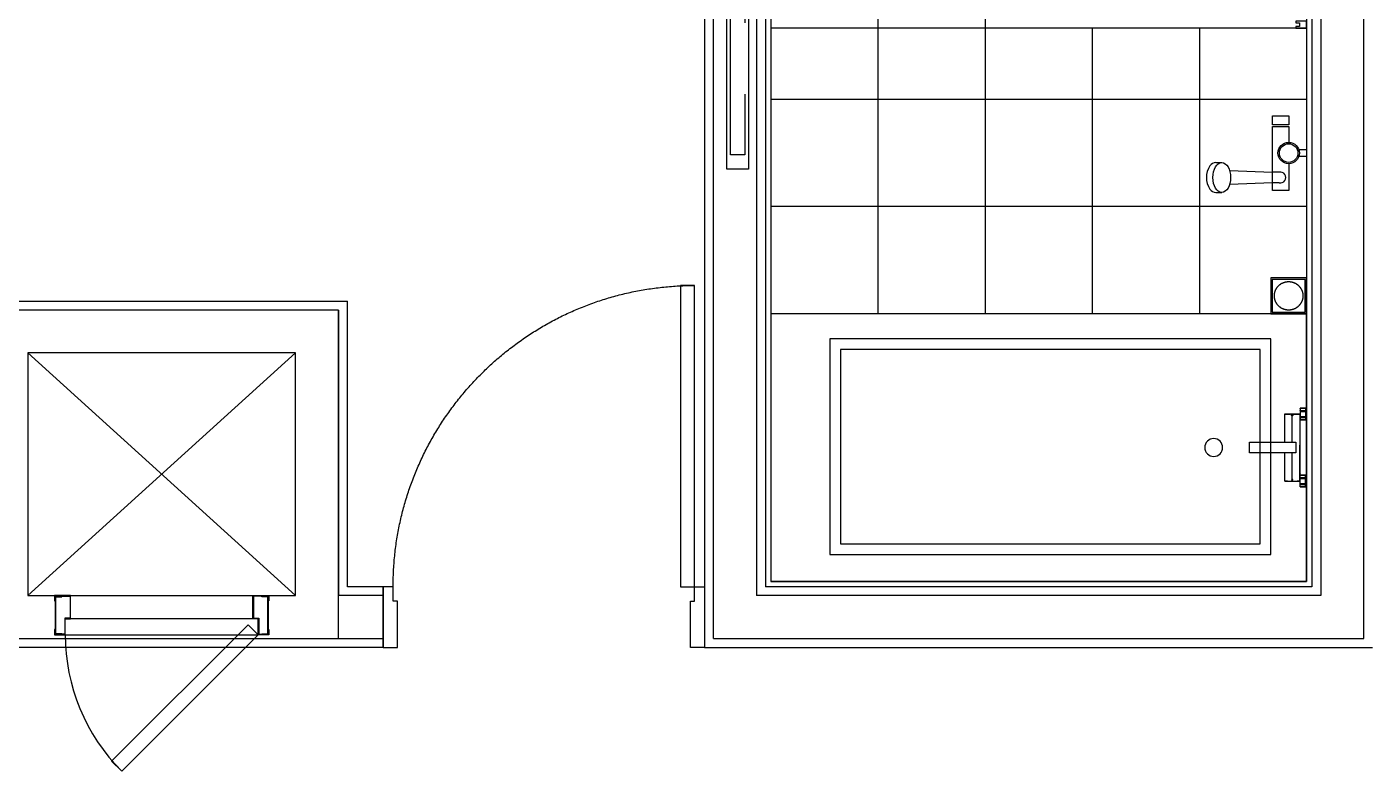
# Model space of a CAD drawing. Header units: millimetres. Extents: x 10000 to 302800, y 6800 to 229018.
# Drawn here: x 182746 to 186501, y 22166 to 24251 of the extents above; entities that cross this region are included whole.
import ezdxf

# ---------------------------------------------------------------- set-up
doc = ezdxf.new("R2010")
doc.units = ezdxf.units.MM
doc.header["$LTSCALE"] = 400
doc.header["$MEASUREMENT"] = 0
for name, pattern in [('X-ROOM TYPE-SR-3Bay$0$HID', [1.5, 1, -0.5]), ('X-ROOM TYPE-SR-3Bay$0$HIDDEN', [0.375, 0.25, -0.125]), ('X-ROOM TYPE-SR-3Bay$0$PHANTOM2', [1.25, 0.625, -0.125, 0.125, -0.125, 0.125, -0.125]), ('X-ROOM TYPE-SR-3Bay$0$X-ROOM TYPE-HOTEL-DS-1$0$DASHED', [3, 2, -1]), ('X-ROOM TYPE-SR-3Bay$0$X-ROOM TYPE-SR-2bay_1$0$PHANTOM2', [1.25, 0.625, -0.125, 0.125, -0.125, 0.125, -0.125])]:
    doc.linetypes.add(name, pattern=pattern)
doc.layers.get('0').update_dxf_attribs({"linetype": 'CONTINUOUS'})
for name, color, linetype in [('A-TXT1', 3, 'CONTINUOUS'), ('X-INT-HOTEL-9F~20F$0$A-DOOR', 4, 'CONTINUOUS'), ('X-ROOM TYPE-SR-3Bay$0$.WA_Door Swing', 252, 'CONTINUOUS'), ('X-ROOM TYPE-SR-3Bay$0$.WA_Floor-Fin', 252, 'CONTINUOUS'), ('X-ROOM TYPE-SR-3Bay$0$.WA_GLASSDOOR', 252, 'CONTINUOUS'), ('X-ROOM TYPE-SR-3Bay$0$.WA_Sani-Fix', 252, 'CONTINUOUS'), ('X-ROOM TYPE-SR-3Bay$0$.WA_SANIDRAIN', 252, 'CONTINUOUS'), ('X-ROOM TYPE-SR-3Bay$0$.WA_Wall-Fin', 252, 'CONTINUOUS'), ('X-ROOM TYPE-SR-3Bay$0$.WA_Wall-Finish', 252, 'CONTINUOUS'), ('X-ROOM TYPE-SR-3Bay$0$A-OPEN2', 252, 'X-ROOM TYPE-SR-3Bay$0$X-ROOM TYPE-HOTEL-DS-1$0$DASHED'), ('X-ROOM TYPE-SR-3Bay$0$A-WALD', 7, 'CONTINUOUS'), ('X-ROOM TYPE-SR-3Bay$0$X-ROOM TYPE-SR-1.3+1.7Bay$0$.WA_Sani-Fix', 252, 'CONTINUOUS'), ('X-ROOM TYPE-SR-3Bay$0$X-ROOM TYPE-SR-2bay_1$0$__Door-bomba', 252, 'CONTINUOUS')]:
    doc.layers.add(name, color=color, linetype=linetype)

# ---------------------------------------------------------------- blocks, each defined once
blk = doc.blocks.new('X-ROOM TYPE-SR-3Bay$0$DOOR-900')
at = {"color": 8, "linetype": 'X-ROOM TYPE-SR-3Bay$0$X-ROOM TYPE-SR-2bay_1$0$PHANTOM2', "ltscale": 200}
blk.add_arc((-28, -85), 844, 180, 270, dxfattribs=at)
at = {"layer": 'X-ROOM TYPE-SR-3Bay$0$X-ROOM TYPE-SR-2bay_1$0$__Door-bomba'}
for points in [[(-900, 85), (-860, 85), (-860, -45), (-872, -45), (-872, -85), (-900, -85)], [(0, 85), (-40, 85), (-40, -45), (-28, -45), (-28, -85), (0, -85)], [(-28, -85), (-28, -929), (-68, -929), (-68, -85)]]:
    blk.add_lwpolyline(points, close=True, dxfattribs=at)
blk = doc.blocks.new('X-ROOM TYPE-SR-3Bay$0$shower')
at = {"layer": 'X-ROOM TYPE-SR-3Bay$0$.WA_Sani-Fix', "ltscale": 250}
for p, q in [((76.8, 83.2), (95, 83.5)), ((253.7, 110.5), (237.4, 110.5)), ((76.8, 53.8), (95, 53.5)), ((253.7, 26.6), (237.4, 26.6))]:
    blk.add_line(p, q, dxfattribs=at)
for points in [[(50, 30), (50, 104.4), (95, 104.4), (95, -74.4), (50, -74.4), (50, -30)], [(95, 83.5), (215.5, 88.5)], [(215.5, 48.5), (94.9, 53.5)], [(21.7, -10), (0, -10), (0, 10), (21.7, 10)]]:
    blk.add_lwpolyline(points, dxfattribs=at)
blk.add_lwpolyline([(95, -104.4), (49.9, -104.4), (49.9, -79.4), (95, -79.4)], close=True, dxfattribs=at)
for radius in [30, 26]:
    blk.add_circle((50, 0), radius, dxfattribs=at)
for centre, radius, start, end in [((73.3, 68.5), 15.2, 75.822, 284.178), ((253.7, 90.5), 20, 33.504, 90), ((220.6, 68.5), 59.7, 326.496, 33.504), ((253.7, 46.6), 20, 270, 326.496)]:
    blk.add_arc(centre, radius, start, end, dxfattribs=at)
blk.add_ellipse((237.4, 68.5), major_axis=(0, 41.9), ratio=0.594345, start_param=1.570796326794897, end_param=7.853981633974483, dxfattribs=at)
blk = doc.blocks.new('X-ROOM TYPE-SR-3Bay$0$X-ROOM TYPE-SR-1.3+1.7Bay$0$X-ROOM TYPE-SR-1.3+1.7Bay$0$A$Cb303d7f0')
at = {"layer": 'X-ROOM TYPE-SR-3Bay$0$.WA_Sani-Fix', "ltscale": 250}
for p, q in [((0.1, 482.1), (0, 482.1)), ((0, 482.1), (2.4, 482.1)), ((0, 482.1), (0, 482.1)), ((0.1, 455.8), (0, 455.7)), ((0, 455.7), (2.4, 455.7)), ((0, 455.7), (0, 455.7)), ((0.1, 455.8), (0.1, 482.1)), ((2.4, 484.9), (2.9, 485.4)), ((2.9, 485.3), (2.4, 484.8)), ((2.4, 484.9), (2.4, 453)), ((2.4, 478.1), (2.9, 478.5)), ((2.4, 475.6), (2.9, 475.7)), ((2.4, 462.3), (2.9, 462.2)), ((2.4, 459.7), (2.9, 459.3)), ((2.4, 453), (2.9, 452.5)), ((2.4, 453), (2.9, 452.5)), ((2.9, 485.4), (2.9, 452.5)), ((2.9, 485.4), (17.9, 485.4)), ((17.9, 485.3), (2.9, 485.3)), ((17.9, 478.5), (2.9, 478.5)), ((17.9, 475.7), (2.9, 475.7)), ((17.9, 462.2), (2.9, 462.2)), ((17.9, 459.3), (2.9, 459.3)), ((17.9, 452.5), (2.9, 452.5)), ((2.9, 452.5), (17.9, 452.5)), ((17.9, 485.4), (18.4, 484.9)), ((17.9, 485.4), (17.9, 452.5)), ((18.4, 484.8), (17.9, 485.3)), ((18.4, 478.1), (17.9, 478.5)), ((18.4, 475.6), (17.9, 475.7)), ((18.4, 462.3), (17.9, 462.2)), ((18.4, 459.7), (17.9, 459.3)), ((17.9, 452.5), (18.4, 453)), ((17.9, 452.5), (18.4, 453)), ((18.4, 484.9), (18.4, 453)), ((19.1, 458.5), (18.4, 458.5)), ((61.3, 469), (19.1, 469)), ((19.1, 469), (19.1, 468.5)), ((19.1, 469), (19.1, 468.5)), ((19.1, 468.6), (19.1, 468.6)), ((19.1, 468.5), (19.1, 281.5)), ((37.4, 469), (37.4, 469)), ((37.4, 469), (37.5, 468.9)), ((37.5, 468.9), (37.5, 469)), ((37.5, 468.9), (37.8, 468.9)), ((37.5, 468.9), (37.5, 468.9)), ((37.8, 468.9), (37.8, 468)), ((42.6, 468), (37.8, 468)), ((39.4, 469), (39.4, 468)), ((40.2, 467.2), (40.2, 468)), ((40.2, 390), (40.2, 463.8)), ((41, 469), (41, 468)), ((42.6, 468.9), (42.9, 468.9)), ((42.6, 468.9), (42.6, 468)), ((42.9, 469), (42.9, 469)), ((42.9, 469), (42.9, 468.9)), ((42.9, 468.9), (43, 468.9)), ((43, 468.9), (43, 469)), ((43, 469), (43, 469)), ((61.3, 469), (61.3, 468.5)), ((61.3, 469), (61.3, 468.5)), ((61.3, 390), (61.3, 468.5)), ((19.1, 445.6), (17.9, 444.4)), ((17.9, 444.4), (19.1, 443.2)), ((40.2, 286.2), (40.2, 360)), ((61.3, 281.5), (61.3, 360)), ((19.1, 304.8), (17.9, 303.6)), ((19.1, 302.4), (17.9, 303.6)), ((0.1, 294.2), (0, 294.3)), ((0, 294.3), (2.4, 294.3)), ((0, 294.3), (0, 294.3)), ((0.1, 267.9), (0, 267.9)), ((0, 267.9), (2.4, 267.9)), ((0, 267.9), (0, 267.9)), ((0.1, 294.2), (0.1, 267.9)), ((2.4, 297), (2.9, 297.5)), ((2.4, 297), (2.9, 297.5)), ((2.4, 265.1), (2.4, 297)), ((2.4, 290.3), (2.9, 290.7)), ((2.4, 287.7), (2.9, 287.8)), ((2.4, 274.4), (2.9, 274.3)), ((2.4, 271.9), (2.9, 271.5)), ((2.9, 264.7), (2.4, 265.2)), ((2.4, 265.1), (2.9, 264.6)), ((2.9, 264.6), (2.9, 297.5)), ((17.9, 297.5), (2.9, 297.5)), ((2.9, 297.5), (17.9, 297.5)), ((17.9, 290.7), (2.9, 290.7)), ((17.9, 287.8), (2.9, 287.8)), ((17.9, 274.3), (2.9, 274.3)), ((17.9, 271.5), (2.9, 271.5)), ((17.9, 264.7), (2.9, 264.7)), ((2.9, 264.6), (17.9, 264.6)), ((17.9, 264.6), (17.9, 297.5)), ((17.9, 297.5), (18.4, 297)), ((17.9, 297.5), (18.4, 297)), ((18.4, 290.3), (17.9, 290.7)), ((18.4, 287.7), (17.9, 287.8)), ((18.4, 274.4), (17.9, 274.3)), ((18.4, 271.9), (17.9, 271.5)), ((18.4, 265.2), (17.9, 264.7)), ((17.9, 264.6), (18.4, 265.1)), ((18.4, 265.1), (18.4, 297)), ((19.1, 291.5), (18.4, 291.5)), ((61.2, 281), (19.2, 281)), ((27.3, 281.2), (27.2, 281.2)), ((37.4, 281.1), (37.4, 281)), ((37.5, 281.1), (37.4, 281.1)), ((40.2, 281), (37.5, 281.1)), ((37.5, 281), (37.5, 281.1)), ((37.5, 281.1), (37.5, 281.1)), ((37.5, 281), (37.5, 281)), ((40.2, 281), (40.2, 282.7)), ((42.9, 281.1), (40.2, 281)), ((40.2, 281), (40.2, 281)), ((43, 281.1), (42.9, 281.1)), ((42.9, 281.1), (42.9, 281.1)), ((42.9, 281.1), (42.9, 281)), ((43, 281), (43, 281.1)), ((43, 281), (43, 281)), ((53.3, 281.2), (53.1, 281.2))]:
    blk.add_line(p, q, dxfattribs=at)
blk.add_lwpolyline([(1500.1, 0), (0.1, 0), (0.1, 750), (1500.1, 750), (1500.1, 0)], dxfattribs=at)
for points in [[(1335.1, 680), (1335.1, 75), (100.1, 75), (100.1, 680)], [(1305.1, 650), (1305.1, 105), (130.1, 105), (130.1, 650)], [(30, 360), (160, 360), (160, 390), (30, 390)]]:
    blk.add_lwpolyline(points, close=True, dxfattribs=at)
for centre, radius in [((40.2, 465.5), 1.3), ((260.1, 375), 25), ((40.2, 284.5), 1.3)]:
    blk.add_circle(centre, radius, dxfattribs=at)
for centre, start, end in [((59.3, 468.5), 0, 3.3367), ((21.1, 281.5), 180, 195.3918)]:
    blk.add_arc(centre, 2, start, end, dxfattribs=at)
for points, knots in [([(19.8, 469), (19.7, 469), (19.7, 469), (19.6, 469), (19.5, 469), (19.5, 468.9), (19.4, 468.9), (19.4, 468.9), (19.3, 468.9), (19.3, 468.9), (19.3, 468.9), (19.3, 468.8), (19.2, 468.8), (19.2, 468.8), (19.2, 468.8), (19.2, 468.8), (19.2, 468.8), (19.2, 468.8), (19.2, 468.8), (19.2, 468.7), (19.1, 468.7), (19.1, 468.7), (19.1, 468.7), (19.1, 468.7), (19.1, 468.7), (19.1, 468.6), (19.1, 468.6), (19.1, 468.6)], [0, 0, 0, 0, 0.0866325, 0.1633608, 0.2311611, 0.2909686, 0.3436484, 0.3899998, 0.4307608, 0.4666085, 0.4981597, 0.5259888, 0.5506554, 0.5726583, 0.5924328, 0.6103575, 0.6267612, 0.6419303, 0.6561173, 0.6695449, 0.6823696, 0.6946929, 0.7065976, 0.7294207, 0.7513152, 0.7726837, 0.793902, 0.793902, 0.793902, 0.793902]), ([(19.1, 468.6), (19.1, 468.6), (19.1, 468.6), (19.1, 468.5), (19.1, 468.5)], [0, 0, 0, 0, 0.0584614, 0.1164704, 0.1164704, 0.1164704, 0.1164704]), ([(19.1, 468.5), (19.1, 457.9), (19.1, 437.6), (19.1, 408.6), (19.2, 390.2), (19.4, 381.5)], [0, 0, 0, 0, 31.864203, 60.930077, 87.033705, 87.033705, 87.033705, 87.033705]), ([(37.4, 469), (36.2, 468.9), (33.8, 468.9), (30.4, 468.8), (27.3, 468.8), (24.6, 468.7), (22.4, 468.6), (20.7, 468.7), (19.7, 468.5), (19.3, 468.6), (19.2, 468.6)], [0, 0, 0, 0, 3.647384, 7.111085, 10.272064, 13.020797, 15.264549, 16.92805, 17.955406, 18.189779, 18.189779, 18.189779, 18.189779]), ([(37.8, 468.9), (37.8, 468.9), (37.8, 469), (37.8, 469), (37.8, 469)], [0, 0, 0, 0, 0.03296022, 0.06527932, 0.06527932, 0.06527932, 0.06527932]), ([(40.2, 467.2), (40, 467.2), (39.6, 467.2), (39.1, 466.8), (38.7, 466.4), (38.5, 465.8), (38.5, 465.2), (38.7, 464.6), (39.1, 464.2), (39.6, 463.8), (40, 463.8), (40.2, 463.8)], [0, 0, 0, 0, 0.596081, 1.192099, 1.787989, 2.383764, 2.979488, 3.575246, 4.171106, 4.767086, 5.363145, 5.363145, 5.363145, 5.363145]), ([(40.2, 463.8), (40.4, 463.8), (40.8, 463.8), (41.3, 464.2), (41.7, 464.6), (41.9, 465.2), (41.9, 465.8), (41.7, 466.4), (41.3, 466.8), (40.8, 467.2), (40.4, 467.2), (40.2, 467.2)], [0, 0, 0, 0, 0.596081, 1.192099, 1.787989, 2.383764, 2.979488, 3.575246, 4.171106, 4.767086, 5.363145, 5.363145, 5.363145, 5.363145]), ([(61.2, 468.6), (61.1, 468.6), (60.7, 468.5), (59.7, 468.7), (58.1, 468.6), (55.9, 468.7), (53.1, 468.8), (50, 468.8), (46.6, 468.9), (44.2, 468.9), (43, 469)], [0, 0, 0, 0, 0.234373, 1.261729, 2.92523, 5.168982, 7.917714, 11.078693, 14.542395, 18.189779, 18.189779, 18.189779, 18.189779]), ([(61, 468.9), (61, 468.9), (61, 468.9), (60.9, 469), (60.8, 469), (60.8, 469), (60.7, 469), (60.7, 469)], [0, 0, 0, 0, 0.0535902, 0.1145196, 0.1836841, 0.26205, 0.3506713, 0.3506713, 0.3506713, 0.3506713]), ([(61.3, 468.8), (61.3, 468.8), (61.3, 468.8), (61.2, 468.8), (61.2, 468.8), (61.2, 468.8), (61.2, 468.8), (61.2, 468.9), (61.1, 468.9), (61.1, 468.9), (61.1, 468.9), (61.1, 468.9)], [0, 0, 0, 0, 0.0170271, 0.0354713, 0.0556848, 0.0780702, 0.1030885, 0.1312662, 0.1631967, 0.1995095, 0.2408535, 0.2408535, 0.2408535, 0.2408535]), ([(61.2, 390), (61.2, 395.9), (61.3, 411.4), (61.3, 437.6), (61.3, 457.9), (61.3, 468.5)], [8.533766, 8.533766, 8.533766, 8.533766, 26.103627, 55.169502, 87.033706, 87.033706, 87.033706, 87.033706]), ([(61.3, 468.6), (61.3, 468.6), (61.3, 468.6), (61.3, 468.6), (61.3, 468.7), (61.3, 468.7), (61.3, 468.7), (61.3, 468.7), (61.3, 468.7), (61.3, 468.7), (61.3, 468.7), (61.3, 468.7), (61.3, 468.8), (61.3, 468.8), (61.3, 468.8)], [0, 0, 0, 0, 0.0138195, 0.0272366, 0.0404187, 0.0534882, 0.0665439, 0.079683, 0.0929976, 0.1065828, 0.1205432, 0.1349973, 0.150084, 0.166006, 0.166006, 0.166006, 0.166006]), ([(19.1, 381.3), (19.1, 381.4), (19.2, 381.4), (19.3, 381.4), (19.3, 381.5), (19.4, 381.5)], [0, 0, 0, 0, 0.0540681, 0.1539822, 0.3064699, 0.3064699, 0.3064699, 0.3064699]), ([(19.4, 368.5), (19.4, 369.9), (19.4, 372.6), (19.4, 377), (19.4, 379.9), (19.4, 381.5)], [0, 0, 0, 0, 3.972468, 8.356626, 12.934128, 12.934128, 12.934128, 12.934128]), ([(19.4, 368.5), (19.3, 368.5), (19.3, 368.6), (19.2, 368.6), (19.1, 368.6), (19.1, 368.7)], [0, 0, 0, 0, 0.1524879, 0.2524019, 0.30647, 0.30647, 0.30647, 0.30647]), ([(19.1, 281.5), (19.1, 292.1), (19.1, 312.4), (19.1, 341.4), (19.2, 359.8), (19.4, 368.5)], [0, 0, 0, 0, 31.839941, 60.917528, 87.033707, 87.033707, 87.033707, 87.033707]), ([(61.3, 281.5), (61.3, 292.1), (61.3, 312.4), (61.3, 338.6), (61.2, 354.1), (61.2, 360)], [0, 0, 0, 0, 31.864206, 60.930082, 78.499943, 78.499943, 78.499943, 78.499943]), ([(27.2, 281.2), (26.2, 281.2), (24.6, 281.3), (22.4, 281.4), (20.6, 281.3), (19.8, 281.5), (19.2, 281.4), (19.1, 281.5)], [0, 0, 0, 0, 2.748761, 4.992542, 6.65606, 7.683409, 8.042773, 8.042773, 8.042773, 8.042773]), ([(37.4, 281.1), (36.2, 281.1), (33.8, 281.1), (31.3, 281.1), (29.9, 281.2), (29.7, 281.2)], [0, 0, 0, 0, 3.647378, 7.111, 7.700546, 7.700546, 7.700546, 7.700546]), ([(40.2, 282.7), (40, 282.7), (39.6, 282.8), (39.1, 283.1), (38.7, 283.6), (38.5, 284.2), (38.5, 284.8), (38.7, 285.3), (39.1, 285.8), (39.6, 286.1), (40, 286.2), (40.2, 286.2)], [0, 0, 0, 0, 0.596081, 1.192099, 1.787989, 2.383764, 2.979488, 3.575246, 4.171106, 4.767086, 5.363145, 5.363145, 5.363145, 5.363145]), ([(40.2, 286.2), (40.4, 286.2), (40.8, 286.1), (41.3, 285.8), (41.7, 285.3), (41.9, 284.8), (41.9, 284.2), (41.7, 283.6), (41.3, 283.1), (40.8, 282.8), (40.4, 282.7), (40.2, 282.7)], [0, 0, 0, 0, 0.596081, 1.192099, 1.787989, 2.383764, 2.979488, 3.575246, 4.171106, 4.767086, 5.363145, 5.363145, 5.363145, 5.363145]), ([(50.7, 281.2), (50.5, 281.2), (49.2, 281.1), (46.6, 281.1), (44.2, 281.1), (43, 281.1)], [0, 0, 0, 0, 0.589545, 4.053167, 7.700546, 7.700546, 7.700546, 7.700546]), ([(61.3, 281.5), (61.3, 281.4), (60.6, 281.5), (59.8, 281.3), (58.1, 281.4), (55.9, 281.3), (54.2, 281.2), (53.3, 281.2)], [0, 0, 0, 0, 0.359364, 1.386712, 3.05023, 5.294011, 8.042772, 8.042772, 8.042772, 8.042772]), ([(61.2, 281), (61.3, 281.1), (61.3, 281.2), (61.3, 281.4), (61.3, 281.5)], [0, 0, 0, 0, 0.2684687, 0.5368718, 0.5368718, 0.5368718, 0.5368718])]:
    blk.add_open_spline(points, degree=3, knots=knots, dxfattribs=at)
for points in [[(19.2, 468.5), (19.1, 468.5), (19.1, 468.5), (19.1, 468.5)], [(19.2, 468.6), (19.2, 468.6), (19.2, 468.6), (19.2, 468.5)], [(42.6, 469), (42.6, 469), (42.6, 469), (42.6, 469)], [(42.6, 469), (42.6, 469), (42.6, 468.9), (42.6, 468.9)], [(61.1, 468.9), (61.1, 468.9), (61, 468.9), (61, 468.9)], [(61.3, 468.5), (61.3, 468.6), (61.2, 468.6), (61.2, 468.6)], [(61.3, 468.5), (61.3, 468.5), (61.3, 468.5), (61.3, 468.5)], [(29.7, 281.2), (28.9, 281.2), (28.1, 281.2), (27.3, 281.2)], [(53.1, 281.2), (52.3, 281.2), (51.5, 281.2), (50.7, 281.2)]]:
    blk.add_open_spline(points, degree=3, dxfattribs=at)
blk = doc.blocks.new('X-ROOM TYPE-SR-3Bay$0$A$C025413A3')
at = {"layer": 'X-ROOM TYPE-SR-3Bay$0$.WA_SANIDRAIN', "color": 8, "linetype": 'X-ROOM TYPE-SR-3Bay$0$HIDDEN', "ltscale": 100, "elevation": 0}
for points in [[(0, 0), (100, 0), (100, 100), (0, 100)], [(3.8, 3.8), (96.2, 3.8), (96.2, 96.1), (3.8, 96.1)]]:
    blk.add_lwpolyline(points, close=True, dxfattribs=at)
at = {"layer": 'X-ROOM TYPE-SR-3Bay$0$.WA_SANIDRAIN', "color": 8, "linetype": 'X-ROOM TYPE-SR-3Bay$0$HIDDEN', "ltscale": 100}
blk.add_circle((49.9, 50, 0), 39.9, dxfattribs=at)
blk = doc.blocks.new('X-ROOM TYPE-SR-3Bay')
at = {"color": 8, "linetype": 'X-ROOM TYPE-SR-3Bay$0$HID'}
blk.add_lwpolyline([(230061.4, 62256.3), (230061.4, 61486.3), (230021.4, 61486.3), (230021.4, 62256.3)], close=True, dxfattribs=at)
at = {"layer": 'X-ROOM TYPE-SR-3Bay$0$.WA_Floor-Fin'}
for p, q in [((228748.9, 61901.2), (228748.9, 62701.2)), ((229048.9, 61901.2), (229048.9, 62701.2)), ((229348.9, 59831.2), (229348.9, 62701.2)), ((229648.9, 59831.7), (229648.9, 62701.2)), ((228450.1, 62401.2), (229948.9, 62401.2)), ((228450.1, 62101.2), (229948.9, 62101.2))]:
    blk.add_line(p, q, dxfattribs=at)
at = {"layer": 'X-ROOM TYPE-SR-3Bay$0$.WA_GLASSDOOR', "ltscale": 250}
blk.add_line((228450.1, 61901.2), (229948.9, 61901.2), dxfattribs=at)
blk.add_lwpolyline([(228448.9, 61881.2), (228478.9, 61881.2), (228478.9, 61886.2), (228468.9, 61886.2), (228468.9, 61896.2), (228478.9, 61896.2), (228478.9, 61901.2), (228448.9, 61901.2)], close=True, dxfattribs=at)
at = {"layer": 'X-ROOM TYPE-SR-3Bay$0$.WA_Wall-Fin'}
blk.add_line((232843.8, 62666.3), (231133.9, 62666.3), dxfattribs=at)
at = {"layer": 'X-ROOM TYPE-SR-3Bay$0$.WA_Wall-Finish'}
for p, q in [((230133.9, 63636.2), (228263.9, 63636.2)), ((230133.9, 61546.3), (230133.9, 63636.2)), ((231033.9, 63636.2), (231033.9, 63466.2)), ((228433.8, 59816.2), (228433.9, 63466.2)), ((228433.9, 63466.2), (229963.9, 63466.2)), ((229963.9, 61546.3), (229963.9, 63466.2)), ((231033.9, 63466.2), (231133.9, 63466.2)), ((231133.9, 63466.2), (231133.9, 62666.3)), ((228448.8, 59831.2), (228448.9, 63451.2)), ((228448.9, 63451.2), (229948.9, 63451.2)), ((229948.9, 61546.3), (229948.9, 63451.2))]:
    blk.add_line(p, q, dxfattribs=at)
at = {"layer": 'X-ROOM TYPE-SR-3Bay$0$.WA_Wall-Finish', "ltscale": 2}
blk.add_line((231033.9, 63636.2), (232173.9, 63636.2), dxfattribs=at)
at = {"layer": 'X-ROOM TYPE-SR-3Bay$0$A-OPEN2', "linetype": 'X-ROOM TYPE-SR-3Bay$0$PHANTOM2', "ltscale": 5}
for p, q in [((231278.9, 63491.2), (232028.9, 62811.2)), ((231278.9, 62811.2), (232028.9, 63491.2))]:
    blk.add_line(p, q, dxfattribs=at)
at = {"layer": 'X-ROOM TYPE-SR-3Bay$0$A-WALD'}
for p, q in [((228288.9, 63611.2), (228288.9, 58871.3)), ((230108.9, 63611.2), (228288.9, 63611.2)), ((230108.9, 63611.2), (230108.9, 61546.3)), ((231278.9, 63611.2), (231033.9, 63611.2)), ((231033.9, 63611.2), (231033.9, 63491.2)), ((228408.8, 59501.2), (228408.9, 63491.2)), ((228408.9, 63491.2), (229988.9, 63491.2)), ((229988.9, 61546.3), (229988.9, 63491.2)), ((231033.9, 63491.2), (231158.9, 63491.2)), ((231158.9, 62691.2), (231158.9, 63491.2))]:
    blk.add_line(p, q, dxfattribs=at)
for points in [[(232148.9, 62911.2), (232148.9, 63611.2), (231158.9, 63611.2), (231158.9, 62691.2), (232148.9, 62691.2), (232148.9, 62791.2)], [(230011.4, 61546.3), (230011.4, 62296.3), (230071.4, 62296.3), (230071.4, 61546.3)]]:
    blk.add_lwpolyline(points, dxfattribs=at)
blk.add_lwpolyline([(232028.9, 63491.2), (231278.9, 63491.2), (231278.9, 62811.2), (232028.9, 62811.2)], close=True, dxfattribs=at)
at = {"layer": 'X-ROOM TYPE-SR-3Bay$0$.WA_Door Swing', "xscale": -1}
blk.add_blockref('X-ROOM TYPE-SR-3Bay$0$DOOR-900', (230133.9, 63551.2), dxfattribs=at)
at = {"layer": 'X-ROOM TYPE-SR-3Bay$0$.WA_Sani-Fix', "ltscale": 5, "rotation": 180}
blk.add_blockref('X-ROOM TYPE-SR-3Bay$0$A$C025413A3', (228548.9, 62701.2), dxfattribs=at)
at = {"layer": 'X-ROOM TYPE-SR-3Bay$0$.WA_Sani-Fix', "ltscale": 250}
blk.add_blockref('X-ROOM TYPE-SR-3Bay$0$shower', (228448.9, 62251.2), dxfattribs=at)
at = {"layer": 'X-ROOM TYPE-SR-3Bay$0$X-ROOM TYPE-SR-1.3+1.7Bay$0$.WA_Sani-Fix', "ltscale": 250, "xscale": -1, "rotation": 180}
blk.add_blockref('X-ROOM TYPE-SR-3Bay$0$X-ROOM TYPE-SR-1.3+1.7Bay$0$X-ROOM TYPE-SR-1.3+1.7Bay$0$A$Cb303d7f0', (228448.7, 63451.2), dxfattribs=at)
blk = doc.blocks.new('*U748')
at = {"layer": 'X-INT-HOTEL-9F~20F$0$A-DOOR', "color": 8}
for p, q in [((570, 0), (30, 0)), ((45, -45), (555, -45)), ((555, -110), (45, -110))]:
    blk.add_line(p, q, dxfattribs=at)
at = {"layer": 'X-INT-HOTEL-9F~20F$0$A-DOOR'}
for points in [[(411.8, 381.8), (30, 0), (58.3, -28.3), (440.1, 353.6)], [(1.6, -15), (1.6, -15), (1.6, -15), (0, -15), (0, 0), (30, 0), (30, -45), (45, -45), (45, -110), (0, -110), (0, -95), (1.6, -95), (1.6, -95), (1.6, -95), (1.6, -108.4), (43.4, -108.4), (43.4, -46.6), (28.4, -46.6), (28.4, -1.6), (1.6, -1.6)], [(598.4, -15), (598.4, -15), (598.4, -15), (600, -15), (600, 0), (570, 0), (570, -45), (555, -45), (555, -110), (600, -110), (600, -95), (598.4, -95), (598.4, -95), (598.4, -95), (598.4, -108.4), (556.6, -108.4), (556.6, -46.6), (571.6, -46.6), (571.6, -1.6), (598.4, -1.6)]]:
    blk.add_lwpolyline(points, close=True, dxfattribs=at)
at = {"layer": 'X-INT-HOTEL-9F~20F$0$A-DOOR', "color": 8}
for points in [[(20, -108.4), (1.6, -108.4), (1.6, -1.6), (20, -1.6), (20, -3.2), (3.2, -3.2), (3.2, -106.8), (20, -106.8)], [(580, -108.4), (598.4, -108.4), (598.4, -1.6), (580, -1.6), (580, -3.2), (596.8, -3.2), (596.8, -106.8), (580, -106.8)]]:
    blk.add_lwpolyline(points, close=True, dxfattribs=at)
blk.add_arc((30, 0), 540, 0, 45, dxfattribs=at)
blk = doc.blocks.new('X-INT-HOTEL-9F~20F$0$객실 샤프트 점검도어(HOTEL)')
at = {"layer": 'X-INT-HOTEL-9F~20F$0$A-DOOR', "rotation": 180}
blk.add_blockref('*U748', (176328.8, 51641.2), dxfattribs=at)
blk = doc.blocks.new('X-INT-HOTEL-9F~20F')
at = {"rotation": 180}
blk.add_blockref('X-ROOM TYPE-SR-3Bay', (409997.6, 104542.4), dxfattribs=at)
at = {"layer": 'X-INT-HOTEL-9F~20F$0$A-DOOR'}
blk.add_blockref('X-INT-HOTEL-9F~20F$0$객실 샤프트 점검도어(HOTEL)', (2315, -10699.9), dxfattribs=at)
blk = doc.blocks.new('X-BASE-9F')
blk.add_blockref('X-INT-HOTEL-9F~20F', (0, 0))

msp = doc.modelspace()

# ---------------------------------------------------------------- block references
at = {"layer": 'A-TXT1'}
msp.add_blockref('X-BASE-9F', (4779.3, -18393.7), dxfattribs=at)

doc.saveas('drawing.dxf')
